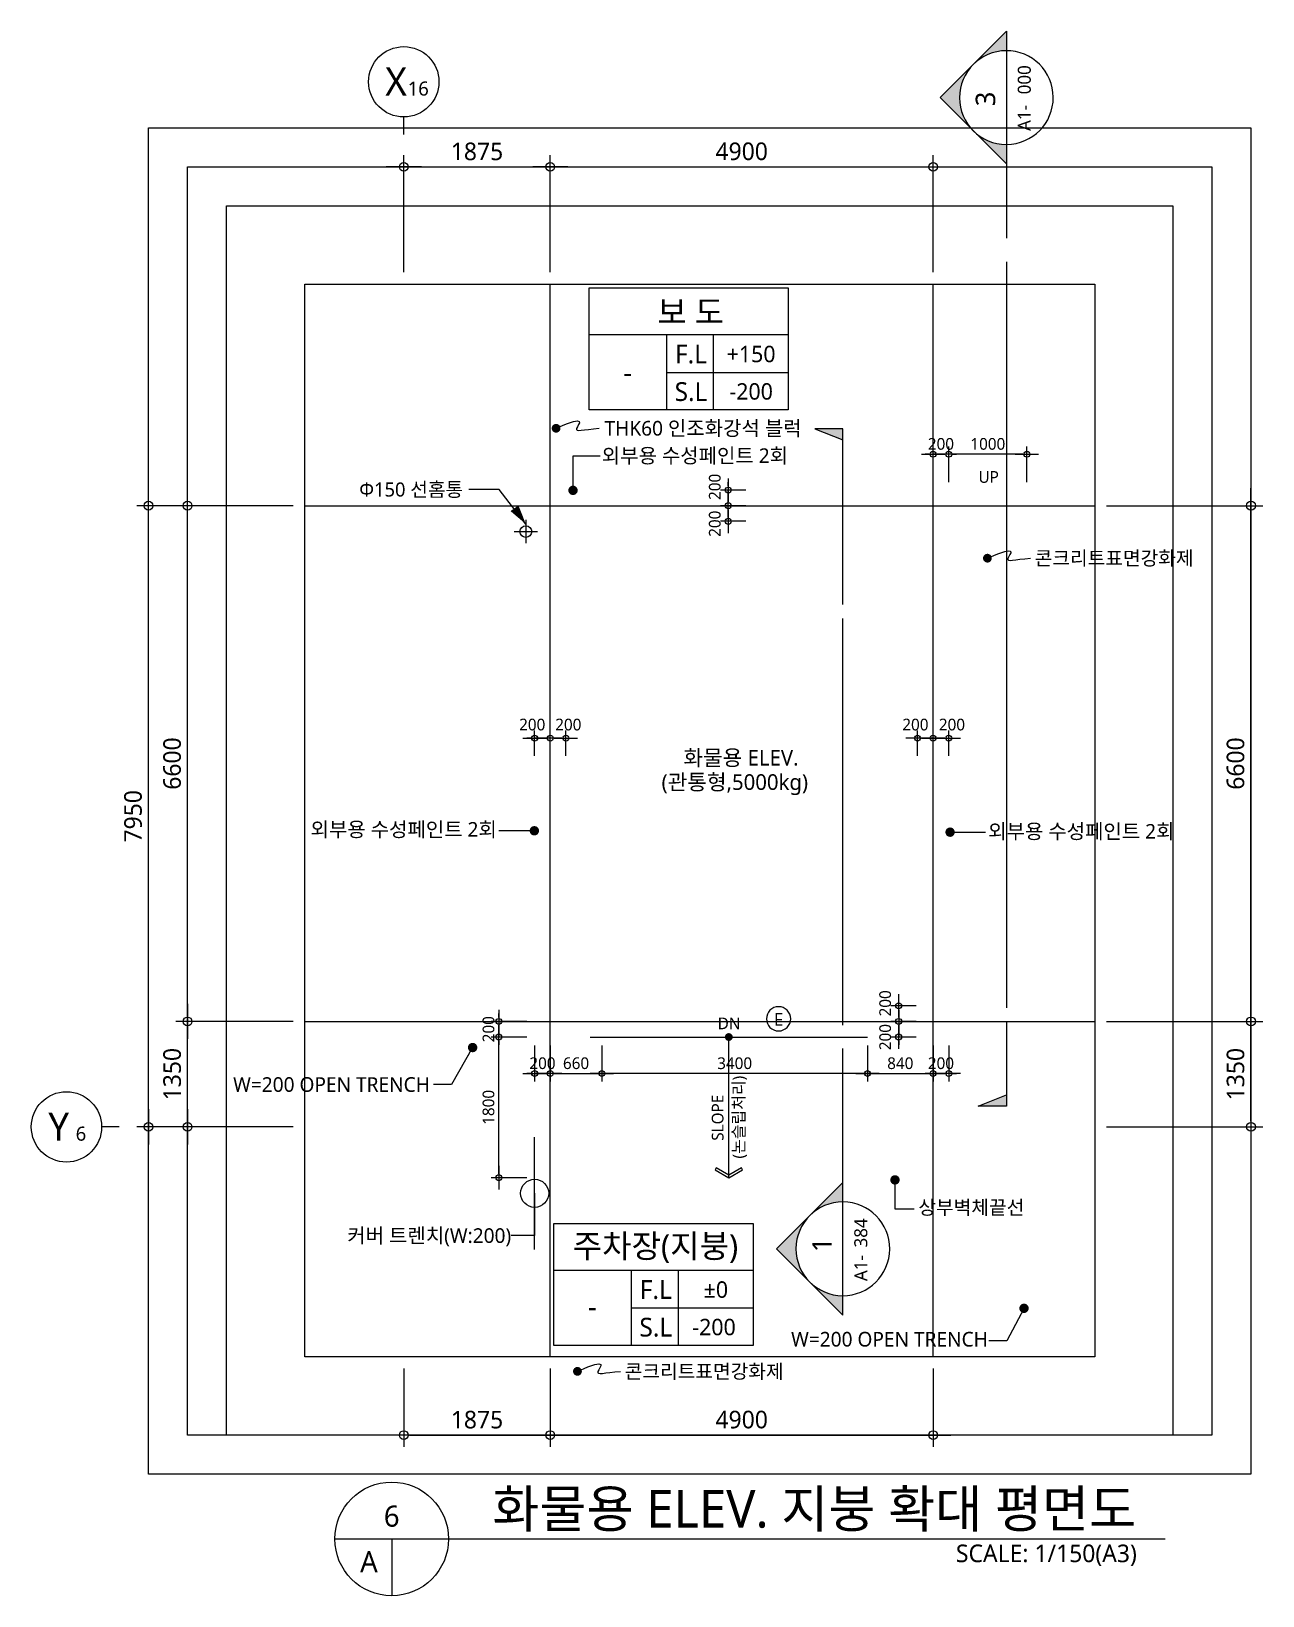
# Model space of a CAD drawing. Header units: millimetres. Extents: x -41190 to 206278, y 985 to 58902.
# Drawn here: x 36063 to 51823, y 1148 to 21169 of the extents above; entities that cross this region are included whole.
import ezdxf
from ezdxf.enums import TextEntityAlignment as Align

# ---------------------------------------------------------------- set-up
doc = ezdxf.new("R2010")
doc.units = ezdxf.units.MM
doc.header["$LTSCALE"] = 100
doc.header["$MEASUREMENT"] = 0
doc.header["$PDSIZE"] = -10
doc.linetypes.add('CEN', pattern=[62, 60, -1, 0, -1])
doc.layers.get('0').update_dxf_attribs({"linetype": 'CONTINUOUS'})
doc.layers.get('Defpoints').update_dxf_attribs({"color": 171, "linetype": 'CONTINUOUS'})
for name, color, linetype in [('CEN(ST)', 1, 'CEN'), ('FIN-5', 6, 'CONTINUOUS'), ('LAND-3', 9, 'CONTINUOUS'), ('LED', 7, 'CONTINUOUS'), ('NDIM', 7, 'CONTINUOUS'), ('SYM', 7, 'CONTINUOUS'), ('SYM(AXIS)', 7, 'CONTINUOUS'), ('SYM(STAIR)', 251, 'CONTINUOUS'), ('TEXT', 3, 'CONTINUOUS'), ('TEXT(AXIS)', 2, 'CONTINUOUS'), ('TEXT(MIN)', 7, 'CONTINUOUS'), ('TEXT(NOTE小)', 1, 'CONTINUOUS'), ('TEXT(노트)', 7, 'CONTINUOUS'), ('TEXT(실명)', 3, 'CONTINUOUS'), ('TEXT-기입', 6, 'CONTINUOUS'), ('TITLE', 7, 'CONTINUOUS')]:
    doc.layers.add(name, color=color, linetype=linetype)
doc.styles.add('CGS', font='cgse', dxfattribs={"bigfont": 'cgs'})
doc.styles.add('나눔바른고딕', font='NanumBarunGothic.ttf')
doc.dimstyles.new('NDIM 1200', dxfattribs={"dimscale": 75, "dimtxt": 3, "dimasz": 1, "dimexe": 2, "dimexo": 2, "dimgap": 1, "dimtad": 1, "dimdec": 0, "dimdsep": 46, "dimtxsty": 'CGS', "dimblk": 'DOT0', "dimcen": 1, "dimdle": 8, "dimclrd": 256, "dimclre": 256, "dimclrt": 256, "dimadec": 0, "dimazin": 0, "dimtfac": 1, "dimtdec": 0, "dimtix": 1, "dimtmove": 2, "dimatfit": 3, "dimldrblk": 'DOT0', "dimfxl": 1, "dimtolj": 1, "dimtzin": 0, "dimlwd": -1, "dimlwe": -1, "dimarcsym": 0})

# ---------------------------------------------------------------- blocks, each defined once
blk = doc.blocks.new('A$C51E23882')
at = {"layer": 'TITLE'}
blk.add_lwpolyline([(8500, 0), (0, 0), (0, 5200), (8500, 5200)], close=True, dxfattribs=at)
for points in [[(8500, 3200), (0, 3200)], [(3300, 3200), (3300, 0)], [(5300, 3200), (5300, 0)], [(3300, 1600), (8500, 1600)]]:
    blk.add_lwpolyline(points, dxfattribs=at)
at = {"layer": 'TITLE', "style": '나눔바른고딕'}
for s, p in [('F.L', (4352, 2378)), ('S.L', (4352, 778))]:
    blk.add_text(s, height=800, dxfattribs=at).set_placement(p, align=Align.MIDDLE)
blk = doc.blocks.new('A$C2F20087E')
at = {"layer": 'SYM(AXIS)'}
blk.add_line((600, 0), (600, 300), dxfattribs=at)
blk.add_circle((600, 900), 600, dxfattribs=at)
blk = doc.blocks.new('DOT0')
blk.add_line((-3, 0), (3, 0))
at = {"color": 6}
blk.add_circle((0, 0), 0.75, dxfattribs=at)
blk = doc.blocks.new('*D98')
at = {"layer": 'Defpoints', "color": 0, "ltscale": 0.4, "transparency": 16777216}
for p in [(38063, 15098), (39563, 15098), (39563, 8498)]:
    blk.add_point(p, dxfattribs=at)
at = {"layer": 'NDIM', "ltscale": 0.4, "transparency": 16777216}
for p, q in [((39413, 15098), (37913, 15098)), ((38063, 8573), (38063, 15023)), ((39413, 8498), (37913, 8498))]:
    blk.add_line(p, q, dxfattribs=at)
at = {"layer": 'NDIM', "ltscale": 0.4, "transparency": 16777216, "xscale": 75, "yscale": 75, "zscale": 75}
for p, rotation in [((38063, 15098), 90), ((38063, 8498), 270)]:
    blk.add_blockref('DOT0', p, dxfattribs=dict(at, rotation=rotation))
at = {"layer": 'NDIM', "ltscale": 0.4, "transparency": 16777216, "insert": (37866, 11798), "char_height": 225, "attachment_point": 5, "rotation": 90, "style": '나눔바른고딕'}
blk.add_mtext('\\A1;6600', dxfattribs=at)
blk = doc.blocks.new('*D99')
at = {"layer": 'Defpoints', "color": 0, "ltscale": 0.4, "transparency": 16777216}
for p in [(38063, 8498), (39563, 8498), (39563, 7148)]:
    blk.add_point(p, dxfattribs=at)
at = {"layer": 'NDIM', "ltscale": 0.4, "transparency": 16777216}
for p, q in [((39413, 8498), (37913, 8498)), ((38063, 7223), (38063, 8423)), ((39413, 7148), (37913, 7148))]:
    blk.add_line(p, q, dxfattribs=at)
at = {"layer": 'NDIM', "ltscale": 0.4, "transparency": 16777216, "xscale": 75, "yscale": 75, "zscale": 75}
for p, rotation in [((38063, 8498), 90), ((38063, 7148), 270)]:
    blk.add_blockref('DOT0', p, dxfattribs=dict(at, rotation=rotation))
at = {"layer": 'NDIM', "ltscale": 0.4, "transparency": 16777216, "insert": (37866, 7823), "char_height": 225, "attachment_point": 5, "rotation": 90, "style": '나눔바른고딕'}
blk.add_mtext('\\A1;1350', dxfattribs=at)
blk = doc.blocks.new('*D100')
at = {"layer": 'Defpoints', "color": 0, "ltscale": 0.4, "transparency": 16777216}
for p in [(37563, 15098), (39563, 15098), (39563, 7148)]:
    blk.add_point(p, dxfattribs=at)
at = {"layer": 'NDIM', "ltscale": 0.4, "transparency": 16777216}
for p, q in [((39413, 15098), (37413, 15098)), ((37563, 7223), (37563, 15023)), ((39413, 7148), (37413, 7148))]:
    blk.add_line(p, q, dxfattribs=at)
at = {"layer": 'NDIM', "ltscale": 0.4, "transparency": 16777216, "xscale": 75, "yscale": 75, "zscale": 75}
for p, rotation in [((37563, 15098), 90), ((37563, 7148), 270)]:
    blk.add_blockref('DOT0', p, dxfattribs=dict(at, rotation=rotation))
at = {"layer": 'NDIM', "ltscale": 0.4, "transparency": 16777216, "insert": (37366, 11123), "char_height": 225, "attachment_point": 5, "rotation": 90, "style": '나눔바른고딕'}
blk.add_mtext('\\A1;7950', dxfattribs=at)
blk = doc.blocks.new('*D101')
at = {"layer": 'Defpoints', "color": 0, "ltscale": 0.4, "transparency": 16777216}
for p in [(49673, 15098), (51673, 15098), (49673, 8498)]:
    blk.add_point(p, dxfattribs=at)
at = {"layer": 'NDIM', "ltscale": 0.4, "transparency": 16777216}
for p, q in [((49823, 15098), (51823, 15098)), ((51673, 8573), (51673, 15023)), ((49823, 8498), (51823, 8498))]:
    blk.add_line(p, q, dxfattribs=at)
at = {"layer": 'NDIM', "ltscale": 0.4, "transparency": 16777216, "xscale": 75, "yscale": 75, "zscale": 75}
for p, rotation in [((51673, 15098), 90), ((51673, 8498), 270)]:
    blk.add_blockref('DOT0', p, dxfattribs=dict(at, rotation=rotation))
at = {"layer": 'NDIM', "ltscale": 0.4, "transparency": 16777216, "insert": (51476, 11798), "char_height": 225, "attachment_point": 5, "rotation": 90, "style": '나눔바른고딕'}
blk.add_mtext('\\A1;6600', dxfattribs=at)
blk = doc.blocks.new('*D102')
at = {"layer": 'Defpoints', "color": 0, "ltscale": 0.4, "transparency": 16777216}
for p in [(49673, 8498), (51673, 8498), (49673, 7148)]:
    blk.add_point(p, dxfattribs=at)
at = {"layer": 'NDIM', "ltscale": 0.4, "transparency": 16777216}
for p, q in [((49823, 8498), (51823, 8498)), ((51673, 7223), (51673, 8423)), ((49823, 7148), (51823, 7148))]:
    blk.add_line(p, q, dxfattribs=at)
at = {"layer": 'NDIM', "ltscale": 0.4, "transparency": 16777216, "xscale": 75, "yscale": 75, "zscale": 75}
for p, rotation in [((51673, 8498), 90), ((51673, 7148), 270)]:
    blk.add_blockref('DOT0', p, dxfattribs=dict(at, rotation=rotation))
at = {"layer": 'NDIM', "ltscale": 0.4, "transparency": 16777216, "insert": (51476, 7823), "char_height": 225, "attachment_point": 5, "rotation": 90, "style": '나눔바른고딕'}
blk.add_mtext('\\A1;1350', dxfattribs=at)
blk = doc.blocks.new('_Dot')
at = {"color": 0, "linetype": 'ByBlock', "lineweight": -2}
blk.add_line((-0.5, 0), (-1, 0), dxfattribs=at)
at = {"color": 0, "linetype": 'ByBlock', "const_width": 0.5}
blk.add_lwpolyline([(-0.25, 0, 1), (0.25, 0, 1)], format="xyb", close=True, dxfattribs=at)
blk = doc.blocks.new('*D103')
at = {"layer": 'Defpoints', "color": 0, "ltscale": 0.4, "transparency": 16777216}
for p in [(42705, 4204), (47605, 4204), (47605, 3204)]:
    blk.add_point(p, dxfattribs=at)
at = {"layer": 'NDIM', "ltscale": 0.4, "transparency": 16777216}
for p, q in [((42705, 4054), (42705, 3054)), ((47605, 4054), (47605, 3054)), ((42780, 3204), (47530, 3204))]:
    blk.add_line(p, q, dxfattribs=at)
at = {"layer": 'NDIM', "ltscale": 0.4, "transparency": 16777216, "xscale": 75, "yscale": 75, "zscale": 75, "rotation": 180}
blk.add_blockref('DOT0', (42705, 3204), dxfattribs=at)
at = {"layer": 'NDIM', "ltscale": 0.4, "transparency": 16777216, "xscale": 75, "yscale": 75, "zscale": 75}
blk.add_blockref('DOT0', (47605, 3204), dxfattribs=at)
at = {"layer": 'NDIM', "ltscale": 0.4, "transparency": 16777216, "insert": (45155, 3401), "char_height": 225, "attachment_point": 5, "style": '나눔바른고딕'}
blk.add_mtext('\\A1;4900', dxfattribs=at)
blk = doc.blocks.new('*D104')
at = {"layer": 'Defpoints', "color": 0, "ltscale": 0.4, "transparency": 16777216}
for p in [(40830, 4204), (42705, 4204), (42705, 3204)]:
    blk.add_point(p, dxfattribs=at)
at = {"layer": 'NDIM', "ltscale": 0.4, "transparency": 16777216}
for p, q in [((40830, 4054), (40830, 3054)), ((42705, 4054), (42705, 3054)), ((40905, 3204), (42630, 3204))]:
    blk.add_line(p, q, dxfattribs=at)
at = {"layer": 'NDIM', "ltscale": 0.4, "transparency": 16777216, "xscale": 75, "yscale": 75, "zscale": 75, "rotation": 180}
blk.add_blockref('DOT0', (40830, 3204), dxfattribs=at)
at = {"layer": 'NDIM', "ltscale": 0.4, "transparency": 16777216, "xscale": 75, "yscale": 75, "zscale": 75}
blk.add_blockref('DOT0', (42705, 3204), dxfattribs=at)
at = {"layer": 'NDIM', "ltscale": 0.4, "transparency": 16777216, "insert": (41767, 3400), "char_height": 225, "attachment_point": 5, "style": '나눔바른고딕'}
blk.add_mtext('\\A1;1875', dxfattribs=at)
blk = doc.blocks.new('*D105')
at = {"layer": 'Defpoints', "color": 0, "ltscale": 0.4, "transparency": 16777216}
for p in [(47605, 19435), (42705, 17935), (47605, 17935)]:
    blk.add_point(p, dxfattribs=at)
at = {"layer": 'NDIM', "ltscale": 0.4, "transparency": 16777216}
for p, q in [((42705, 18085), (42705, 19585)), ((42780, 19435), (47530, 19435)), ((47605, 18085), (47605, 19585))]:
    blk.add_line(p, q, dxfattribs=at)
at = {"layer": 'NDIM', "ltscale": 0.4, "transparency": 16777216, "xscale": 75, "yscale": 75, "zscale": 75, "rotation": 180}
blk.add_blockref('DOT0', (42705, 19435), dxfattribs=at)
at = {"layer": 'NDIM', "ltscale": 0.4, "transparency": 16777216, "xscale": 75, "yscale": 75, "zscale": 75}
blk.add_blockref('DOT0', (47605, 19435), dxfattribs=at)
at = {"layer": 'NDIM', "ltscale": 0.4, "transparency": 16777216, "insert": (45155, 19632), "char_height": 225, "attachment_point": 5, "style": '나눔바른고딕'}
blk.add_mtext('\\A1;4900', dxfattribs=at)
blk = doc.blocks.new('*D106')
at = {"layer": 'Defpoints', "color": 0, "ltscale": 0.4, "transparency": 16777216}
for p in [(42705, 19435), (40830, 17935), (42705, 17935)]:
    blk.add_point(p, dxfattribs=at)
at = {"layer": 'NDIM', "ltscale": 0.4, "transparency": 16777216}
for p, q in [((40830, 18085), (40830, 19585)), ((40905, 19435), (42630, 19435)), ((42705, 18085), (42705, 19585))]:
    blk.add_line(p, q, dxfattribs=at)
at = {"layer": 'NDIM', "ltscale": 0.4, "transparency": 16777216, "xscale": 75, "yscale": 75, "zscale": 75, "rotation": 180}
blk.add_blockref('DOT0', (40830, 19435), dxfattribs=at)
at = {"layer": 'NDIM', "ltscale": 0.4, "transparency": 16777216, "xscale": 75, "yscale": 75, "zscale": 75}
blk.add_blockref('DOT0', (42705, 19435), dxfattribs=at)
at = {"layer": 'NDIM', "ltscale": 0.4, "transparency": 16777216, "insert": (41767, 19631), "char_height": 225, "attachment_point": 5, "style": '나눔바른고딕'}
blk.add_mtext('\\A1;1875', dxfattribs=at)
blk = doc.blocks.new('*D107')
at = {"layer": 'Defpoints', "color": 0, "ltscale": 0.4, "transparency": 16777216}
for p in [(43365, 8289), (46765, 8289), (43365, 7831)]:
    blk.add_point(p, dxfattribs=at)
at = {"layer": 'NDIM', "ltscale": 0.4, "transparency": 16777216}
for p, q in [((43365, 8189), (43365, 7731)), ((46765, 8189), (46765, 7731)), ((46715, 7831), (43415, 7831))]:
    blk.add_line(p, q, dxfattribs=at)
at = {"layer": 'NDIM', "ltscale": 0.4, "transparency": 16777216, "xscale": 50, "yscale": 50, "zscale": 50, "rotation": 180}
blk.add_blockref('DOT0', (43365, 7831), dxfattribs=at)
at = {"layer": 'NDIM', "ltscale": 0.4, "transparency": 16777216, "xscale": 50, "yscale": 50, "zscale": 50}
blk.add_blockref('DOT0', (46765, 7831), dxfattribs=at)
at = {"layer": 'NDIM', "ltscale": 0.4, "transparency": 16777216, "insert": (45065, 7962), "char_height": 150, "attachment_point": 5, "style": '나눔바른고딕'}
blk.add_mtext('\\A1;3400', dxfattribs=at)
blk = doc.blocks.new('*D108')
at = {"layer": 'Defpoints', "color": 0, "ltscale": 0.4, "transparency": 16777216}
for p in [(42705, 8289), (43365, 8289), (43365, 7831)]:
    blk.add_point(p, dxfattribs=at)
at = {"layer": 'NDIM', "ltscale": 0.4, "transparency": 16777216}
for p, q in [((42705, 8189), (42705, 7731)), ((43365, 8189), (43365, 7731)), ((42755, 7831), (43315, 7831))]:
    blk.add_line(p, q, dxfattribs=at)
at = {"layer": 'NDIM', "ltscale": 0.4, "transparency": 16777216, "xscale": 50, "yscale": 50, "zscale": 50, "rotation": 180}
blk.add_blockref('DOT0', (42705, 7831), dxfattribs=at)
at = {"layer": 'NDIM', "ltscale": 0.4, "transparency": 16777216, "xscale": 50, "yscale": 50, "zscale": 50}
blk.add_blockref('DOT0', (43365, 7831), dxfattribs=at)
at = {"layer": 'NDIM', "ltscale": 0.4, "transparency": 16777216, "insert": (43035, 7962), "char_height": 150, "attachment_point": 5, "style": '나눔바른고딕'}
blk.add_mtext('\\A1;660', dxfattribs=at)
blk = doc.blocks.new('*D109')
at = {"layer": 'Defpoints', "color": 0, "ltscale": 0.4, "transparency": 16777216}
for p in [(46765, 8289), (47605, 8289), (47605, 7831)]:
    blk.add_point(p, dxfattribs=at)
at = {"layer": 'NDIM', "ltscale": 0.4, "transparency": 16777216}
for p, q in [((46765, 8189), (46765, 7731)), ((47605, 8189), (47605, 7731)), ((46815, 7831), (47555, 7831))]:
    blk.add_line(p, q, dxfattribs=at)
at = {"layer": 'NDIM', "ltscale": 0.4, "transparency": 16777216, "xscale": 50, "yscale": 50, "zscale": 50, "rotation": 180}
blk.add_blockref('DOT0', (46765, 7831), dxfattribs=at)
at = {"layer": 'NDIM', "ltscale": 0.4, "transparency": 16777216, "xscale": 50, "yscale": 50, "zscale": 50}
blk.add_blockref('DOT0', (47605, 7831), dxfattribs=at)
at = {"layer": 'NDIM', "ltscale": 0.4, "transparency": 16777216, "insert": (47185, 7962), "char_height": 150, "attachment_point": 5, "style": '나눔바른고딕'}
blk.add_mtext('\\A1;840', dxfattribs=at)
blk = doc.blocks.new('*D142')
at = {"layer": 'Defpoints', "color": 0, "ltscale": 0.4, "transparency": 16777216}
for p in [(42505, 12123), (42505, 11798), (42705, 11798)]:
    blk.add_point(p, dxfattribs=at)
at = {"layer": 'NDIM', "ltscale": 0.4, "transparency": 16777216}
for p, q in [((42505, 11898), (42505, 12223)), ((42705, 11898), (42705, 12223)), ((42455, 12123), (42405, 12123)), ((42705, 12123), (42505, 12123)), ((42755, 12123), (42805, 12123))]:
    blk.add_line(p, q, dxfattribs=at)
at = {"layer": 'NDIM', "ltscale": 0.4, "transparency": 16777216, "xscale": 50, "yscale": 50, "zscale": 50}
blk.add_blockref('DOT0', (42505, 12123), dxfattribs=at)
at = {"layer": 'NDIM', "ltscale": 0.4, "transparency": 16777216, "xscale": 50, "yscale": 50, "zscale": 50, "rotation": 180}
blk.add_blockref('DOT0', (42705, 12123), dxfattribs=at)
at = {"layer": 'NDIM', "ltscale": 0.4, "transparency": 16777216, "insert": (42474, 12296), "char_height": 150, "attachment_point": 5, "style": '나눔바른고딕'}
blk.add_mtext('\\A1;200', dxfattribs=at)
blk = doc.blocks.new('*D143')
at = {"layer": 'Defpoints', "color": 0, "ltscale": 0.4, "transparency": 16777216}
for p in [(42905, 12123), (42705, 11798), (42905, 11798)]:
    blk.add_point(p, dxfattribs=at)
at = {"layer": 'NDIM', "ltscale": 0.4, "transparency": 16777216}
for p, q in [((42705, 11898), (42705, 12223)), ((42905, 11898), (42905, 12223)), ((42755, 12123), (42855, 12123))]:
    blk.add_line(p, q, dxfattribs=at)
at = {"layer": 'NDIM', "ltscale": 0.4, "transparency": 16777216, "xscale": 50, "yscale": 50, "zscale": 50, "rotation": 180}
blk.add_blockref('DOT0', (42705, 12123), dxfattribs=at)
at = {"layer": 'NDIM', "ltscale": 0.4, "transparency": 16777216, "xscale": 50, "yscale": 50, "zscale": 50}
blk.add_blockref('DOT0', (42905, 12123), dxfattribs=at)
at = {"layer": 'NDIM', "ltscale": 0.4, "transparency": 16777216, "insert": (42936, 12296), "char_height": 150, "attachment_point": 5, "style": '나눔바른고딕'}
blk.add_mtext('\\A1;200', dxfattribs=at)
blk = doc.blocks.new('*D144')
at = {"layer": 'Defpoints', "color": 0, "ltscale": 0.4, "transparency": 16777216}
for p in [(47805, 12123), (47605, 11798), (47805, 11798)]:
    blk.add_point(p, dxfattribs=at)
at = {"layer": 'NDIM', "ltscale": 0.4, "transparency": 16777216}
for p, q in [((47605, 11898), (47605, 12223)), ((47805, 11898), (47805, 12223)), ((47655, 12123), (47755, 12123))]:
    blk.add_line(p, q, dxfattribs=at)
at = {"layer": 'NDIM', "ltscale": 0.4, "transparency": 16777216, "xscale": 50, "yscale": 50, "zscale": 50, "rotation": 180}
blk.add_blockref('DOT0', (47605, 12123), dxfattribs=at)
at = {"layer": 'NDIM', "ltscale": 0.4, "transparency": 16777216, "xscale": 50, "yscale": 50, "zscale": 50}
blk.add_blockref('DOT0', (47805, 12123), dxfattribs=at)
at = {"layer": 'NDIM', "ltscale": 0.4, "transparency": 16777216, "insert": (47846, 12296), "char_height": 150, "attachment_point": 5, "style": '나눔바른고딕'}
blk.add_mtext('\\A1;200', dxfattribs=at)
blk = doc.blocks.new('*D145')
at = {"layer": 'Defpoints', "color": 0, "ltscale": 0.4, "transparency": 16777216}
for p in [(47405, 12123), (47405, 11798), (47605, 11798)]:
    blk.add_point(p, dxfattribs=at)
at = {"layer": 'NDIM', "ltscale": 0.4, "transparency": 16777216}
for p, q in [((47405, 11898), (47405, 12223)), ((47605, 11898), (47605, 12223)), ((47555, 12123), (47455, 12123))]:
    blk.add_line(p, q, dxfattribs=at)
at = {"layer": 'NDIM', "ltscale": 0.4, "transparency": 16777216, "xscale": 50, "yscale": 50, "zscale": 50, "rotation": 180}
blk.add_blockref('DOT0', (47405, 12123), dxfattribs=at)
at = {"layer": 'NDIM', "ltscale": 0.4, "transparency": 16777216, "xscale": 50, "yscale": 50, "zscale": 50}
blk.add_blockref('DOT0', (47605, 12123), dxfattribs=at)
at = {"layer": 'NDIM', "ltscale": 0.4, "transparency": 16777216, "insert": (47378, 12296), "char_height": 150, "attachment_point": 5, "style": '나눔바른고딕'}
blk.add_mtext('\\A1;200', dxfattribs=at)
blk = doc.blocks.new('*D146')
at = {"layer": 'Defpoints', "color": 0, "ltscale": 0.4, "transparency": 16777216}
for p in [(44983, 15298), (45309, 15298), (45309, 15098)]:
    blk.add_point(p, dxfattribs=at)
at = {"layer": 'NDIM', "ltscale": 0.4, "transparency": 16777216}
for p, q in [((45209, 15298), (44883, 15298)), ((44983, 15348), (44983, 15398)), ((44983, 15098), (44983, 15298)), ((45209, 15098), (44883, 15098)), ((44983, 15048), (44983, 14998))]:
    blk.add_line(p, q, dxfattribs=at)
at = {"layer": 'NDIM', "ltscale": 0.4, "transparency": 16777216, "xscale": 50, "yscale": 50, "zscale": 50}
for p, rotation in [((44983, 15298), 270), ((44983, 15098), 90)]:
    blk.add_blockref('DOT0', p, dxfattribs=dict(at, rotation=rotation))
at = {"layer": 'NDIM', "ltscale": 0.4, "transparency": 16777216, "insert": (44811, 15339), "char_height": 150, "attachment_point": 5, "rotation": 90, "style": '나눔바른고딕'}
blk.add_mtext('\\A1;200', dxfattribs=at)
blk = doc.blocks.new('*D147')
at = {"layer": 'Defpoints', "color": 0, "ltscale": 0.4, "transparency": 16777216}
for p in [(45309, 15098), (44983, 14898), (45309, 14898)]:
    blk.add_point(p, dxfattribs=at)
at = {"layer": 'NDIM', "ltscale": 0.4, "transparency": 16777216}
for p, q in [((45209, 15098), (44883, 15098)), ((44983, 15048), (44983, 14948)), ((45209, 14898), (44883, 14898))]:
    blk.add_line(p, q, dxfattribs=at)
at = {"layer": 'NDIM', "ltscale": 0.4, "transparency": 16777216, "xscale": 50, "yscale": 50, "zscale": 50}
for p, rotation in [((44983, 15098), 90), ((44983, 14898), 270)]:
    blk.add_blockref('DOT0', p, dxfattribs=dict(at, rotation=rotation))
at = {"layer": 'NDIM', "ltscale": 0.4, "transparency": 16777216, "insert": (44811, 14867), "char_height": 150, "attachment_point": 5, "rotation": 90, "style": '나눔바른고딕'}
blk.add_mtext('\\A1;200', dxfattribs=at)
blk = doc.blocks.new('*D148')
at = {"layer": 'Defpoints', "color": 0, "ltscale": 0.4, "transparency": 16777216}
for p in [(47490, 8498), (47164, 8298), (47490, 8298)]:
    blk.add_point(p, dxfattribs=at)
at = {"layer": 'NDIM', "ltscale": 0.4, "transparency": 16777216}
for p, q in [((47390, 8498), (47064, 8498)), ((47164, 8548), (47164, 8598)), ((47164, 8498), (47164, 8298)), ((47390, 8298), (47064, 8298)), ((47164, 8248), (47164, 8198))]:
    blk.add_line(p, q, dxfattribs=at)
at = {"layer": 'NDIM', "ltscale": 0.4, "transparency": 16777216, "xscale": 50, "yscale": 50, "zscale": 50}
for p, rotation in [((47164, 8498), 270), ((47164, 8298), 90)]:
    blk.add_blockref('DOT0', p, dxfattribs=dict(at, rotation=rotation))
at = {"layer": 'NDIM', "ltscale": 0.4, "transparency": 16777216, "insert": (46992, 8297), "char_height": 150, "attachment_point": 5, "rotation": 90, "style": '나눔바른고딕'}
blk.add_mtext('\\A1;200', dxfattribs=at)
blk = doc.blocks.new('*D149')
at = {"layer": 'Defpoints', "color": 0, "ltscale": 0.4, "transparency": 16777216}
for p in [(47164, 8698), (47490, 8698), (47490, 8498)]:
    blk.add_point(p, dxfattribs=at)
at = {"layer": 'NDIM', "ltscale": 0.4, "transparency": 16777216}
for p, q in [((47390, 8698), (47064, 8698)), ((47164, 8548), (47164, 8648)), ((47390, 8498), (47064, 8498))]:
    blk.add_line(p, q, dxfattribs=at)
at = {"layer": 'NDIM', "ltscale": 0.4, "transparency": 16777216, "xscale": 50, "yscale": 50, "zscale": 50}
for p, rotation in [((47164, 8698), 90), ((47164, 8498), 270)]:
    blk.add_blockref('DOT0', p, dxfattribs=dict(at, rotation=rotation))
at = {"layer": 'NDIM', "ltscale": 0.4, "transparency": 16777216, "insert": (46992, 8729), "char_height": 150, "attachment_point": 5, "rotation": 90, "style": '나눔바른고딕'}
blk.add_mtext('\\A1;200', dxfattribs=at)
blk = doc.blocks.new('*D251')
at = {"layer": 'Defpoints', "color": 0, "ltscale": 0.4, "transparency": 16777216}
for p in [(42047, 8298), (42505, 8298), (42505, 6498)]:
    blk.add_point(p, dxfattribs=at)
at = {"layer": 'NDIM', "ltscale": 0.4, "transparency": 16777216}
for p, q in [((42405, 8298), (41947, 8298)), ((42047, 6548), (42047, 8248)), ((42405, 6498), (41947, 6498))]:
    blk.add_line(p, q, dxfattribs=at)
at = {"layer": 'NDIM', "ltscale": 0.4, "transparency": 16777216, "xscale": 50, "yscale": 50, "zscale": 50}
for p, rotation in [((42047, 8298), 90), ((42047, 6498), 270)]:
    blk.add_blockref('DOT0', p, dxfattribs=dict(at, rotation=rotation))
at = {"layer": 'NDIM', "ltscale": 0.4, "transparency": 16777216, "insert": (41915, 7398), "char_height": 150, "attachment_point": 5, "rotation": 90, "style": '나눔바른고딕'}
blk.add_mtext('\\A1;1800', dxfattribs=at)
blk = doc.blocks.new('*D252')
at = {"layer": 'Defpoints', "color": 0, "ltscale": 0.4, "transparency": 16777216}
for p in [(42505, 8498), (42047, 8298), (42505, 8298)]:
    blk.add_point(p, dxfattribs=at)
at = {"layer": 'NDIM', "ltscale": 0.4, "transparency": 16777216}
for p, q in [((42405, 8498), (41947, 8498)), ((42047, 8548), (42047, 8598)), ((42047, 8498), (42047, 8298)), ((42405, 8298), (41947, 8298)), ((42047, 8248), (42047, 8198))]:
    blk.add_line(p, q, dxfattribs=at)
at = {"layer": 'NDIM', "ltscale": 0.4, "transparency": 16777216, "xscale": 50, "yscale": 50, "zscale": 50}
for p, rotation in [((42047, 8498), 270), ((42047, 8298), 90)]:
    blk.add_blockref('DOT0', p, dxfattribs=dict(at, rotation=rotation))
at = {"layer": 'NDIM', "ltscale": 0.4, "transparency": 16777216, "insert": (41915, 8398), "char_height": 150, "attachment_point": 5, "rotation": 90, "style": '나눔바른고딕'}
blk.add_mtext('\\A1;200', dxfattribs=at)
blk = doc.blocks.new('*D253')
at = {"layer": 'Defpoints', "color": 0, "ltscale": 0.4, "transparency": 16777216}
for p in [(42505, 8289), (42705, 8289), (42505, 7831)]:
    blk.add_point(p, dxfattribs=at)
at = {"layer": 'NDIM', "ltscale": 0.4, "transparency": 16777216}
for p, q in [((42505, 8189), (42505, 7731)), ((42705, 8189), (42705, 7731)), ((42455, 7831), (42405, 7831)), ((42705, 7831), (42505, 7831)), ((42755, 7831), (42805, 7831))]:
    blk.add_line(p, q, dxfattribs=at)
at = {"layer": 'NDIM', "ltscale": 0.4, "transparency": 16777216, "xscale": 50, "yscale": 50, "zscale": 50}
blk.add_blockref('DOT0', (42505, 7831), dxfattribs=at)
at = {"layer": 'NDIM', "ltscale": 0.4, "transparency": 16777216, "xscale": 50, "yscale": 50, "zscale": 50, "rotation": 180}
blk.add_blockref('DOT0', (42705, 7831), dxfattribs=at)
at = {"layer": 'NDIM', "ltscale": 0.4, "transparency": 16777216, "insert": (42605, 7962), "char_height": 150, "attachment_point": 5, "style": '나눔바른고딕'}
blk.add_mtext('\\A1;200', dxfattribs=at)
blk = doc.blocks.new('*D254')
at = {"layer": 'Defpoints', "color": 0, "ltscale": 0.4, "transparency": 16777216}
for p in [(47605, 8289), (47805, 8289), (47605, 7831)]:
    blk.add_point(p, dxfattribs=at)
at = {"layer": 'NDIM', "ltscale": 0.4, "transparency": 16777216}
for p, q in [((47605, 8189), (47605, 7731)), ((47805, 8189), (47805, 7731)), ((47555, 7831), (47505, 7831)), ((47805, 7831), (47605, 7831)), ((47855, 7831), (47905, 7831))]:
    blk.add_line(p, q, dxfattribs=at)
at = {"layer": 'NDIM', "ltscale": 0.4, "transparency": 16777216, "xscale": 50, "yscale": 50, "zscale": 50}
blk.add_blockref('DOT0', (47605, 7831), dxfattribs=at)
at = {"layer": 'NDIM', "ltscale": 0.4, "transparency": 16777216, "xscale": 50, "yscale": 50, "zscale": 50, "rotation": 180}
blk.add_blockref('DOT0', (47805, 7831), dxfattribs=at)
at = {"layer": 'NDIM', "ltscale": 0.4, "transparency": 16777216, "insert": (47705, 7962), "char_height": 150, "attachment_point": 5, "style": '나눔바른고딕'}
blk.add_mtext('\\A1;200', dxfattribs=at)
blk = doc.blocks.new('E')
at = {"layer": 'TEXT(NOTE小)'}
blk.add_circle((287, -86), 155, dxfattribs=at)
at = {"layer": 'TEXT(NOTE小)', "style": '나눔바른고딕'}
blk.add_text('E', height=165, dxfattribs=at).set_placement((288, -79), align=Align.MIDDLE_CENTER)
blk = doc.blocks.new('SEC-R')
at = {"layer": 'SYM'}
blk.add_hatch(color=256, dxfattribs=at).paths.add_polyline_path([(-3414, 16904), (-3054, 16760), (-3054, 16904)])
h = blk.add_hatch(color=256, dxfattribs=at)
h.paths.add_polyline_path([(-3902, 6409), (-3478, 5985, -0.414214), (-3478, 6834)])
h.paths.add_polyline_path([(-3478, 5985), (-3054, 5561), (-3054, 5809, -0.198912)])
h.paths.add_polyline_path([(-3478, 6834, -0.198912), (-3054, 7009), (-3054, 7258)])
at = {"layer": 'Defpoints'}
blk.add_line((-3054, 9573), (-3054, 14296), dxfattribs=at)
at = {"layer": 'SYM'}
for p, q in [((-3414, 16904), (-3054, 16760)), ((-3054, 16904), (-3414, 16904)), ((-3054, 14656), (-3054, 16904)), ((-3054, 14296), (-3054, 14476)), ((-3054, 9273), (-3054, 9573)), ((-3054, 7009), (-3054, 8973)), ((-3054, 7258), (-3902, 6409)), ((-3054, 5809), (-3054, 7009)), ((-3054, 5561), (-3902, 6409)), ((-3054, 5561), (-3054, 5809))]:
    blk.add_line(p, q, dxfattribs=at)
blk.add_arc((-3054, 6409), 600, 90, 89.5643, dxfattribs=at)
blk = doc.blocks.new('A$C1AFB1B41')
at = {"layer": 'SYM'}
blk.add_hatch(color=256, dxfattribs=at).paths.add_polyline_path([(2000, 500), (1800, 0), (2000, 0)])
for p, q in [((2000, 500), (1800, 0)), ((2000, 0), (2000, 500)), ((0, 0), (250, 0)), ((500, 0), (2000, 0))]:
    blk.add_line(p, q, dxfattribs=at)
blk = doc.blocks.new('KLOO')
at = {"layer": 'SYM'}
h = blk.add_hatch(color=256, dxfattribs=at)
h.paths.add_polyline_path([(76283, 43412), (76707, 43836, 0.414214), (76707, 42988)])
h.paths.add_polyline_path([(76707, 43836), (77131, 44261), (77131, 44012, 0.198912)])
h.paths.add_polyline_path([(76707, 42988, 0.198912), (77131, 42812), (77131, 42563)])
for p, q in [((77131, 44261), (76283, 43412)), ((77131, 44261), (77131, 44012)), ((77131, 44012), (77131, 42812)), ((77131, 42563), (76283, 43412)), ((77131, 42812), (77131, 41612)), ((77131, 41312), (77131, 41012))]:
    blk.add_line(p, q, dxfattribs=at)
blk.add_arc((77131, 43412), 600, 270.4357, 270, dxfattribs=at)
blk = doc.blocks.new('*D334')
at = {"layer": 'Defpoints', "color": 0, "ltscale": 0.4, "transparency": 16777216}
for p in [(47605, 15756), (47605, 15298), (47805, 15298)]:
    blk.add_point(p, dxfattribs=at)
at = {"layer": 'NDIM', "ltscale": 0.4, "transparency": 16777216}
for p, q in [((47605, 15398), (47605, 15856)), ((47805, 15398), (47805, 15856)), ((47555, 15756), (47505, 15756)), ((47805, 15756), (47605, 15756)), ((47855, 15756), (47905, 15756))]:
    blk.add_line(p, q, dxfattribs=at)
at = {"layer": 'NDIM', "ltscale": 0.4, "transparency": 16777216, "xscale": 50, "yscale": 50, "zscale": 50}
blk.add_blockref('DOT0', (47605, 15756), dxfattribs=at)
at = {"layer": 'NDIM', "ltscale": 0.4, "transparency": 16777216, "xscale": 50, "yscale": 50, "zscale": 50, "rotation": 180}
blk.add_blockref('DOT0', (47805, 15756), dxfattribs=at)
at = {"layer": 'NDIM', "ltscale": 0.4, "transparency": 16777216, "insert": (47705, 15888), "char_height": 150, "attachment_point": 5, "style": '나눔바른고딕'}
blk.add_mtext('\\A1;200', dxfattribs=at)
blk = doc.blocks.new('*D335')
at = {"layer": 'Defpoints', "color": 0, "ltscale": 0.4, "transparency": 16777216}
for p in [(47805, 15756), (47805, 15298), (48805, 15298)]:
    blk.add_point(p, dxfattribs=at)
at = {"layer": 'NDIM', "ltscale": 0.4, "transparency": 16777216}
for p, q in [((47805, 15398), (47805, 15856)), ((48805, 15398), (48805, 15856)), ((48755, 15756), (47855, 15756))]:
    blk.add_line(p, q, dxfattribs=at)
at = {"layer": 'NDIM', "ltscale": 0.4, "transparency": 16777216, "xscale": 50, "yscale": 50, "zscale": 50, "rotation": 180}
blk.add_blockref('DOT0', (47805, 15756), dxfattribs=at)
at = {"layer": 'NDIM', "ltscale": 0.4, "transparency": 16777216, "xscale": 50, "yscale": 50, "zscale": 50}
blk.add_blockref('DOT0', (48805, 15756), dxfattribs=at)
at = {"layer": 'NDIM', "ltscale": 0.4, "transparency": 16777216, "insert": (48305, 15888), "char_height": 150, "attachment_point": 5, "style": '나눔바른고딕'}
blk.add_mtext('\\A1;1000', dxfattribs=at)

msp = doc.modelspace()

# ---------------------------------------------------------------- linework, layer by layer
at = {"layer": 'CEN(ST)', "ltscale": 10000}
for p, q in [((42704.9, 4203.5), (42704.9, 17934.5)), ((47604.9, 4203.5), (47604.9, 17934.5)), ((39562.9, 15098), (49673.2, 15098)), ((39562.9, 8498), (49673.2, 8498))]:
    msp.add_line(p, q, dxfattribs=at)
at = {"layer": 'Defpoints'}
msp.add_line((48542.3, 17944.2), (48542.3, 8852.2), dxfattribs=at)
at = {"layer": 'Defpoints', "ltscale": 10000}
for points in [[(37562.9, 19934.5), (51673.2, 19934.5), (51673.2, 2703.5), (37562.9, 2703.5)], [(38062.9, 19434.5), (51173.2, 19434.5), (51173.2, 3203.5), (38062.9, 3203.5)], [(38562.9, 18934.5), (50673.2, 18934.5), (50673.2, 3203.5), (38562.9, 3203.5)], [(39562.9, 17934.5), (49673.2, 17934.5), (49673.2, 4203.5), (39562.9, 4203.5)], [(39562.9, 17934.5), (49673.2, 17934.5), (49673.2, 4203.5), (39562.9, 4203.5)]]:
    msp.add_lwpolyline(points, close=True, dxfattribs=at)
at = {"layer": 'FIN-5', "ltscale": 10000}
msp.add_circle((42392.4, 14767), 75, dxfattribs=at)
at = {"layer": 'LAND-3', "ltscale": 10000}
msp.add_line((43214.9, 8298), (46764.9, 8298), dxfattribs=at)
at = {"layer": 'LED', "const_width": 56.2}
for points in [[(42779.7, 16116.9, -1), (42779.7, 16060.7, -1)], [(48299.6, 14454.2, -1), (48299.6, 14398, -1)], [(43053.1, 4047.4, -1), (43053.1, 3991.2, -1)]]:
    msp.add_lwpolyline(points, format="xyb", close=True, dxfattribs=at)
at = {"layer": 'LED'}
for points in [[(42779.7, 16088.8), (42913.6, 16144.6), (43002.4, 16174.7), (43054.1, 16184), (43076.9, 16177.2), (43078.8, 16159.3), (43068, 16135), (43052.7, 16109.3), (43040.8, 16086.9), (43039.2, 16071.8), (43048.9, 16063.6), (43069.7, 16061.1), (43101.3, 16062.9), (43143.5, 16067.9), (43196.1, 16074.7), (43258.6, 16082.1), (43331, 16088.8)], [(42392.4, 14861.8), (42049.5, 15305.2), (41663.1, 15305.2)], [(48299.6, 14426.1), (48433.5, 14481.9), (48522.2, 14512), (48573.9, 14521.3), (48596.7, 14514.5), (48598.6, 14496.6), (48587.9, 14472.3), (48572.5, 14446.6), (48560.6, 14424.2), (48559, 14409.1), (48568.7, 14400.9), (48589.5, 14398.4), (48621.2, 14400.2), (48663.4, 14405.2), (48715.9, 14412), (48778.5, 14419.4), (48850.8, 14426.1)], [(43053.1, 4019.3), (43187, 4075.2), (43275.7, 4105.3), (43327.4, 4114.5), (43350.2, 4107.7), (43352.1, 4089.8), (43341.3, 4065.6), (43326, 4039.8), (43314.1, 4017.5), (43312.5, 4002.3), (43322.2, 3994.1), (43343, 3991.6), (43374.6, 3993.5), (43416.9, 3998.5), (43469.4, 4005.3), (43531.9, 4012.7), (43604.3, 4019.3)]]:
    msp.add_lwpolyline(points, dxfattribs=at)
msp.add_solid([(42392.4, 14861.8), (42196.4, 15029.1), (42298.1, 15101.6)], dxfattribs=at)
at = {"layer": 'NDIM', "ltscale": 10000}
for points in [[(42381.2, 10937.5), (42048.7, 10937.5)], [(47942, 10919.7), (48274.4, 10919.7)]]:
    msp.add_lwpolyline(points, dxfattribs=at)
at = {"layer": 'SYM'}
for p, q in [((39948.1, 1875.4), (50574.7, 1875.4)), ((40675.4, 1875.4), (40675.4, 1148.1))]:
    msp.add_line(p, q, dxfattribs=at)
msp.add_circle((40675.4, 1875.4), 727.3, dxfattribs=at)
at = {"layer": 'SYM(STAIR)', "const_width": 50}
msp.add_lwpolyline([(44964.9, 8298, -1), (45014.9, 8298, -1)], format="xyb", close=True, dxfattribs=at)
at = {"layer": 'SYM(STAIR)'}
msp.add_lwpolyline([(44989.9, 6498), (44989.9, 8298)], dxfattribs=at)
msp.add_lwpolyline([(45165.1, 6599.2), (45150.8, 6624), (44989.9, 6531.1), (44829, 6624), (44814.7, 6599.2), (44989.9, 6498)], close=True, dxfattribs=at)
at = {"layer": 'TEXT(NOTE小)', "ltscale": 10000}
for p, q in [((42392.4, 14917), (42392.4, 14617)), ((42242.4, 14767), (42542.4, 14767))]:
    msp.add_line(p, q, dxfattribs=at)

# ---------------------------------------------------------------- block references
for name, p in [('KLOO', (-28588.9, -23091.2)), ('SEC-R', (49503.7, -821.3))]:
    msp.add_blockref(name, p)
for name, p, xscale, yscale, zscale in [('A$C2F20087E', (40379.9, 19848.1), 0.75, 0.75, 0.75), ('A$C51E23882', (43200.8, 16324.2), 0.3, 0.3, 0.3), ('A$C51E23882', (42750, 4350.9), 0.3, 0.3, 0.3)]:
    msp.add_blockref(name, p, dxfattribs=dict(xscale=xscale, yscale=yscale, zscale=zscale))
at = {"xscale": 0.75, "yscale": 0.75, "zscale": 0.75, "rotation": 89.99999999999932}
msp.add_blockref('A$C2F20087E', (37187.9, 6698), dxfattribs=at)
at = {"layer": 'CEN(ST)', "xscale": -1, "rotation": 180}
msp.add_blockref('E', (45339.8, 8445), dxfattribs=at)
at = {"layer": 'NDIM', "ltscale": 10000, "yscale": 120, "zscale": 120, "rotation": 180}
for p, xscale in [((42501.2, 10937.5), -120), ((47822, 10919.7), 120)]:
    msp.add_blockref('_Dot', p, dxfattribs=dict(at, xscale=xscale))
at = {"layer": 'SYM', "xscale": -0.7200000000000014, "yscale": 0.7200000000000014, "zscale": 0.7200000000000014, "rotation": 90}
msp.add_blockref('A$C1AFB1B41', (48542.3, 8852.2), dxfattribs=at)

# ---------------------------------------------------------------- texts
at = {"layer": 'TEXT', "style": '나눔바른고딕'}
for s, height, p in [('000', 166.67, (48855, 20362.6)), ('3', 250, (48399.7, 20210.2)), ('A1-', 166.67, (48855.1, 19893.7)), ('384', 166.67, (46762.7, 5604.9)), ('1', 250, (46307.4, 5545.3)), ('A1-', 166.67, (46762.8, 5174.5))]:
    msp.add_text(s, height=height, rotation=90, dxfattribs=at).set_placement(p)
msp.add_text('화물용 ELEV. 지붕 확대 평면도', height=480, dxfattribs=at).set_placement((50203.4, 2260.8), align=Align.MIDDLE_RIGHT)
for s, p in [('6', (40675.4, 2166.3)), ('A', (40384.5, 1584.4))]:
    msp.add_text(s, height=270, dxfattribs=at).set_placement(p, align=Align.MIDDLE)
msp.add_text('SCALE: 1/150(A3)', height=225, dxfattribs=at).set_placement((50212.1, 1802.6), align=Align.TOP_RIGHT)
at = {"layer": 'TEXT(AXIS)', "style": '나눔바른고딕'}
for s, height, p in [('X', 360, (40731.2, 20526)), ('16', 180, (41015.6, 20436.1)), ('Y', 360, (36414.1, 7151)), ('6', 180, (36698.6, 7061))]:
    msp.add_text(s, height=height, dxfattribs=at).set_placement(p, align=Align.MIDDLE)
at = {"layer": 'TEXT(MIN)', "style": '나눔바른고딕'}
msp.add_text('Φ150 선홈통', height=180, dxfattribs=at).set_placement((41590.4, 15305.2), align=Align.MIDDLE_RIGHT)
for s, p in [('UP', (48315.9, 15465.7)), ('DN', (44992.9, 8472.8))]:
    msp.add_text(s, height=150, dxfattribs=at).set_placement(p, align=Align.MIDDLE_CENTER)
for s, p in [('콘크리트표면강화제', (48904.9, 14426.1)), ('상부벽체끝선', (47416.2, 6117.8)), ('콘크리트표면강화제', (43658.4, 4019.3))]:
    msp.add_text(s, height=180, dxfattribs=at).set_placement(p, align=Align.MIDDLE_LEFT)
msp.add_text('(논슬립처리)', height=150, rotation=90, dxfattribs=at).set_placement((45115.8, 7801.4), align=Align.MIDDLE_RIGHT)
msp.add_text('SLOPE', height=150, rotation=90, dxfattribs=at).set_placement((44846.9, 6970.3), align=Align.MIDDLE_LEFT)
at = {"layer": 'TEXT(노트)', "style": '나눔바른고딕'}
msp.add_text('THK60 인조화강석 블럭', height=187.5, dxfattribs=at).set_placement((43400.5, 16088.8), align=Align.MIDDLE_LEFT)
for s, p in [('외부용 수성페인트 2회', (45748.3, 15738)), ('외부용 수성페인트 2회', (42021, 10955.2)), ('외부용 수성페인트 2회', (50693.5, 10930.1)), ('W=200 OPEN TRENCH', (41163.4, 7690.2)), ('커버 트렌치(W:200)', (42204.9, 5756.7)), ('W=200 OPEN TRENCH', (48304.5, 4430.6))]:
    msp.add_text(s, height=187.5, dxfattribs=at).set_placement(p, align=Align.MIDDLE_RIGHT)
for s, p in [('화물용 ELEV.', (45146.1, 11875)), ('(관통형,5000kg)', (45067, 11541.1))]:
    msp.add_text(s, height=200, dxfattribs=at).set_placement(p, align=Align.MIDDLE)
at = {"layer": 'TEXT(실명)', "style": '나눔바른고딕'}
for s, p in [('보 도', (44502.1, 17582.4)), ('주차장(지붕)', (44051.3, 5609.2))]:
    msp.add_text(s, height=300, dxfattribs=at).set_placement(p, align=Align.MIDDLE)
at = {"layer": 'TEXT-기입', "style": '나눔바른고딕'}
for s, p in [('+150', (45275.4, 17039.7)), ('-200', (45275.6, 16560.5)), ('±0', (44824.6, 5066.4)), ('-200', (44800.5, 4586.4))]:
    msp.add_text(s, height=210, dxfattribs=at).set_placement(p, align=Align.MIDDLE)
for p in [(43695.8, 16804.2), (43245, 4848)]:
    msp.add_text('-', height=270, dxfattribs=at).set_placement(p, align=Align.MIDDLE_CENTER)

# ---------------------------------------------------------------- dimensions: what is measured, and where the dimension line sits
at = {"layer": 'NDIM', "ltscale": 0.4}
for base, p1, p2, override, picture, middle in [((42704.9, 19434.5), (40829.9, 17934.5), (42704.9, 17934.5), {"dimtxsty": '나눔바른고딕'}, '*D106', (41767.4, 19631.2)), ((47604.9, 19434.5), (42704.9, 17934.5), (47604.9, 17934.5), {"dimtxsty": '나눔바른고딕'}, '*D105', (45154.9, 19631.8)), ((43364.9, 7830.6), (42704.9, 8288.8), (43364.9, 8288.8), {"dimscale": 50, "dimtxsty": '나눔바른고딕'}, '*D108', (43034.9, 7962.2)), ((47604.9, 7830.6), (46764.9, 8288.8), (47604.9, 8288.8), {"dimscale": 50, "dimtxsty": '나눔바른고딕'}, '*D109', (47184.9, 7962.1)), ((42704.9, 3203.5), (40829.9, 4203.5), (42704.9, 4203.5), {"dimtxsty": '나눔바른고딕'}, '*D104', (41767.4, 3400.2)), ((47604.9, 3203.5), (42704.9, 4203.5), (47604.9, 4203.5), {"dimtxsty": '나눔바른고딕'}, '*D103', (45154.9, 3400.9))]:
    dim = msp.add_linear_dim(base=base, p1=p1, p2=p2, dimstyle='NDIM 1200', override=override, dxfattribs=at)
    dim.commit()
    dim.dimension.update_dxf_attribs({"geometry": picture, "text_midpoint": middle})
for base, p1, p2, angle, override, picture, middle in [((47604.9, 15756.2), (47804.9, 15298), (47604.9, 15298), 180, {"dimscale": 50, "dimtxsty": '나눔바른고딕'}, '*D334', (47704.9, 15887.6)), ((47804.9, 15756.2), (48804.9, 15298), (47804.9, 15298), 180, {"dimscale": 50, "dimtxsty": '나눔바른고딕'}, '*D335', (48304.9, 15887.6)), ((37562.9, 15098), (39562.9, 7148), (39562.9, 15098), 90, {"dimtxsty": '나눔바른고딕'}, '*D100', (37365.5, 11123)), ((38062.9, 15098), (39562.9, 8498), (39562.9, 15098), 90, {"dimtxsty": '나눔바른고딕'}, '*D98', (37865.5, 11798)), ((51673.2, 15098), (49673.2, 8498), (49673.2, 15098), 90, {"dimtxsty": '나눔바른고딕'}, '*D101', (51475.9, 11798)), ((38062.9, 8498), (39562.9, 7148), (39562.9, 8498), 90, {"dimtxsty": '나눔바른고딕'}, '*D99', (37865.5, 7823)), ((42046.7, 8298), (42504.9, 8498), (42504.9, 8298), 270, {"dimscale": 50, "dimtxsty": '나눔바른고딕'}, '*D252', (41915.3, 8398)), ((51673.2, 8498), (49673.2, 7148), (49673.2, 8498), 90, {"dimtxsty": '나눔바른고딕'}, '*D102', (51475.9, 7823)), ((42046.7, 8298), (42504.9, 6498), (42504.9, 8298), 90, {"dimscale": 50, "dimtxsty": '나눔바른고딕'}, '*D251', (41915.3, 7398)), ((42504.9, 7830.6), (42704.9, 8288.8), (42504.9, 8288.8), 180, {"dimscale": 50, "dimtxsty": '나눔바른고딕'}, '*D253', (42604.9, 7962.1)), ((43364.9, 7830.6), (46764.9, 8288.8), (43364.9, 8288.8), 180, {"dimscale": 50, "dimtxsty": '나눔바른고딕'}, '*D107', (45064.9, 7962.2)), ((47604.9, 7830.6), (47804.9, 8288.8), (47604.9, 8288.8), 180, {"dimscale": 50, "dimtxsty": '나눔바른고딕'}, '*D254', (47704.9, 7962.1))]:
    dim = msp.add_linear_dim(base=base, p1=p1, p2=p2, angle=angle, dimstyle='NDIM 1200', override=override, dxfattribs=at)
    dim.commit()
    dim.dimension.update_dxf_attribs({"geometry": picture, "text_midpoint": middle})
for base, p1, p2, angle, picture, middle in [((44983.5, 15298), (45308.6, 15098), (45308.6, 15298), 90, '*D146', (44811, 15338.8)), ((44983.5, 14898), (45308.6, 15098), (45308.6, 14898), 270, '*D147', (44811, 14867)), ((42504.9, 12123.2), (42704.9, 11798), (42504.9, 11798), 180, '*D142', (42474.5, 12295.7)), ((47404.9, 12123.2), (47604.9, 11798), (47404.9, 11798), 180, '*D145', (47378.4, 12295.7)), ((47164.4, 8698), (47489.5, 8498), (47489.5, 8698), 90, '*D149', (46991.9, 8729)), ((47164.4, 8298), (47489.5, 8498), (47489.5, 8298), 270, '*D148', (46991.9, 8297.1))]:
    dim = msp.add_linear_dim(base=base, p1=p1, p2=p2, angle=angle, dimstyle='NDIM 1200', override={"dimscale": 50, "dimtxsty": '나눔바른고딕'}, dxfattribs=at)
    dim.commit()
    dim.dimension.update_dxf_attribs({"geometry": picture, "text_midpoint": middle, "dimtype": 160})
for base, p1, p2, picture, middle in [((42904.9, 12123.2), (42704.9, 11798), (42904.9, 11798), '*D143', (42935.9, 12295.7)), ((47804.9, 12123.2), (47604.9, 11798), (47804.9, 11798), '*D144', (47845.9, 12295.7))]:
    dim = msp.add_linear_dim(base=base, p1=p1, p2=p2, dimstyle='NDIM 1200', override={"dimscale": 50, "dimtxsty": '나눔바른고딕'}, dxfattribs=at)
    dim.commit()
    dim.dimension.update_dxf_attribs({"geometry": picture, "text_midpoint": middle, "dimtype": 160})

# ---------------------------------------------------------------- leaders
at = {"layer": 'NDIM', "ltscale": 10000}
for points, override in [([(42996, 15294.1), (42996, 15736.4), (43345.7, 15736.4)], {"dimscale": 120, "dimasz": 1, "dimgap": 1, "dimtad": 0, "dimldrblk": 'Dot'}), ([(41711.2, 8163.4), (41441, 7690.2), (41210, 7690.2)], {"dimscale": 120, "dimasz": 1, "dimgap": 1, "dimtad": 0, "dimldrblk": 'Dot'}), ([(47116.9, 6469.7), (47116.9, 6101.1), (47360.6, 6101.1)], {"dimscale": 120, "dimasz": 1, "dimgap": 1, "dimtad": 0, "dimldrblk": 'Dot'}), ([(42504.9, 6298), (42504.9, 5756.7), (42204.9, 5756.7)], {"dimscale": 120, "dimasz": 2, "dimtad": 0}), ([(48768.3, 4826.3), (48549.8, 4409.1), (48318.8, 4409.1)], {"dimscale": 120, "dimasz": 1, "dimgap": 1, "dimtad": 0, "dimldrblk": 'Dot'})]:
    msp.add_leader(points, dimstyle='NDIM 1200', override=override, dxfattribs=at)

doc.saveas('drawing.dxf')
